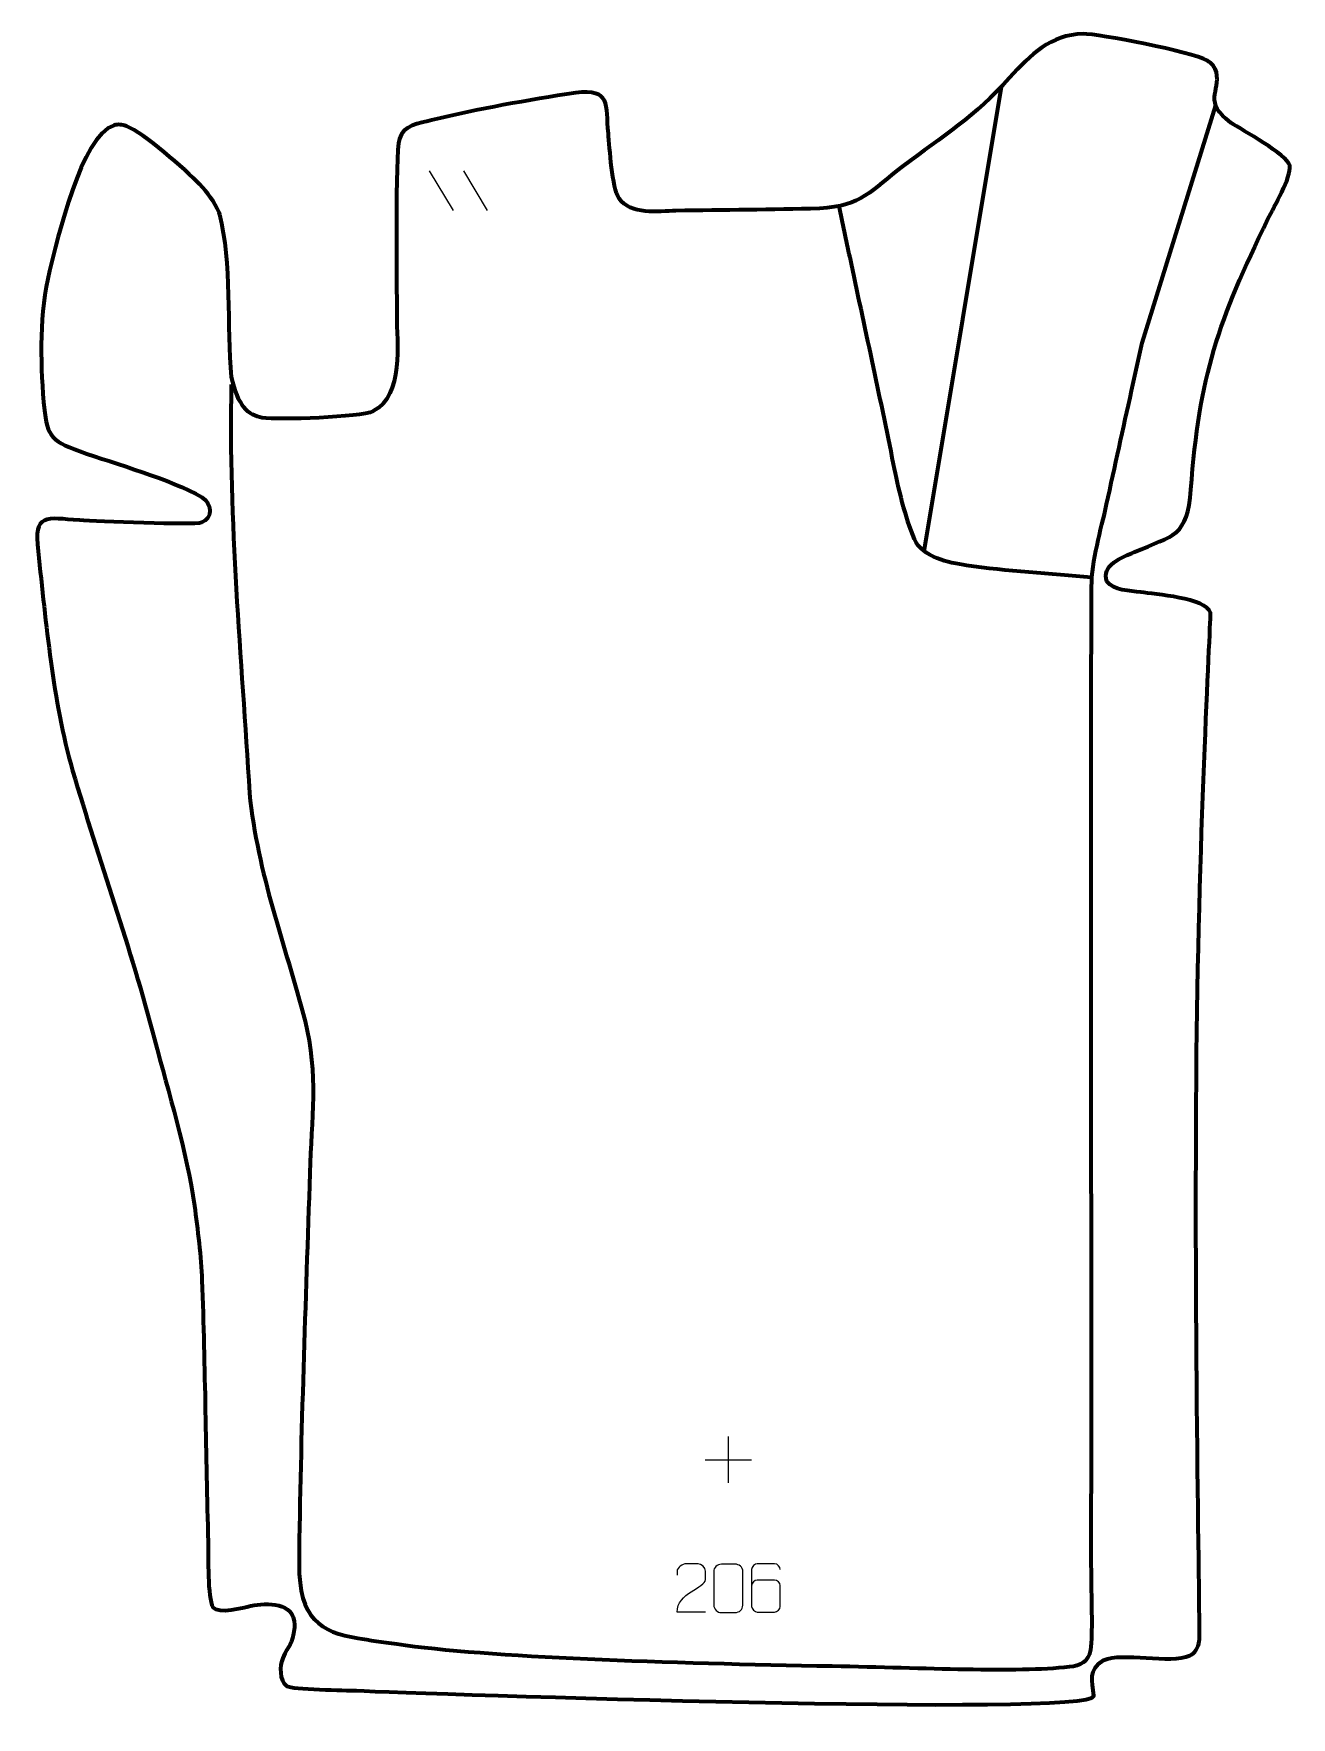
# Model space of a CAD drawing. Header units: millimetres. Extents: x 923 to 1573, y 233 to 1105.
import ezdxf

# ---------------------------------------------------------------- set-up
doc = ezdxf.new("R2010")
doc.units = ezdxf.units.MM
doc.header["$MEASUREMENT"] = 0
doc.layers.add('layer 1', color=7, linetype='Continuous', plot=False)
doc.layers.add('layer 2', color=7, linetype='Continuous')
doc.layers.add('layer 3', color=7, linetype='Continuous')

msp = doc.modelspace()

# ---------------------------------------------------------------- linework, layer by layer
at = {"layer": 'layer 1', "color": 250, "lineweight": 9}
for points in [[(1127.2819, 1033.817), (1127.2819, 1033.817), (1139.6462, 1013.2727), (1139.6462, 1013.2727)], [(1145.0118, 1033.817), (1145.0118, 1033.817), (1157.3761, 1013.2727), (1157.3761, 1013.2727)], [(1282.098, 378.7593), (1282.098, 378.7593), (1282.098, 354.7814), (1282.098, 354.7814)], [(1270.1091, 366.7703), (1270.1091, 366.7703), (1294.087, 366.7703), (1294.087, 366.7703)]]:
    msp.add_open_spline(points, degree=3, dxfattribs=at)
for points, knots in [([(1270.3079, 287.9171), (1265.3935, 287.9174), (1260.4791, 287.9174), (1255.565, 287.9171), (1255.565, 287.9171), (1255.565, 297.8494), (1270.216, 300.4906), (1270.3079, 304.8009), (1270.3079, 304.8009), (1270.3076, 306.225), (1270.3076, 307.6487), (1270.3079, 309.072), (1270.3079, 309.072), (1270.291, 311.1491), (1268.1682, 312.8739), (1266.4972, 312.8912), (1266.4972, 312.8912), (1264.424, 312.8908), (1262.3511, 312.8908), (1260.2787, 312.8912), (1260.2787, 312.8912), (1258.4566, 312.9077), (1255.6319, 311.1156), (1255.565, 309.022), (1255.565, 309.022), (1255.565, 309.022), (1255.565, 306.9672), (1255.565, 306.9672)], [0, 0, 0, 0, 0.125, 0.125, 0.125, 0.125, 0.25, 0.25, 0.25, 0.25, 0.375, 0.375, 0.375, 0.375, 0.5, 0.5, 0.5, 0.5, 0.625, 0.625, 0.625, 0.625, 0.75, 0.75, 0.75, 0.75, 1, 1, 1, 1]), ([(1278.5167, 312.7027), (1280.8828, 312.7027), (1283.2493, 312.7027), (1285.6158, 312.7027), (1285.6158, 312.7027), (1287.5963, 312.7383), (1289.6223, 311.244), (1289.6494, 308.8019), (1289.6494, 308.8019), (1289.649, 303.0445), (1289.649, 297.2867), (1289.6494, 291.5285), (1289.6494, 291.5285), (1289.5073, 289.2009), (1287.8009, 287.7186), (1285.6158, 287.7078), (1285.6158, 287.7078), (1283.2434, 287.7082), (1280.871, 287.7082), (1278.499, 287.7078), (1278.499, 287.7078), (1276.5405, 287.6022), (1274.5341, 289.4901), (1274.5455, 291.5111), (1274.5455, 291.5111), (1274.5459, 297.2917), (1274.5459, 303.072), (1274.5455, 308.8518), (1274.5455, 308.8518), (1274.5498, 310.9938), (1276.3269, 312.7163), (1278.5167, 312.7027)], [0, 0, 0, 0, 0.11111111, 0.11111111, 0.11111111, 0.11111111, 0.22222222, 0.22222222, 0.22222222, 0.22222222, 0.33333333, 0.33333333, 0.33333333, 0.33333333, 0.44444444, 0.44444444, 0.44444444, 0.44444444, 0.55555556, 0.55555556, 0.55555556, 0.55555556, 0.66666667, 0.66666667, 0.66666667, 0.66666667, 0.77777778, 0.77777778, 0.77777778, 0.77777778, 1, 1, 1, 1]), ([(1309.0024, 309.9475), (1308.9783, 311.287), (1307.6221, 312.9402), (1306.0502, 312.9059), (1306.0502, 312.9059), (1303.0654, 312.9056), (1300.0802, 312.9056), (1297.0948, 312.9059), (1297.0948, 312.9059), (1295.8757, 312.9208), (1294.1475, 311.4832), (1294.1425, 309.9475), (1294.1425, 309.9475), (1294.1428, 303.587), (1294.1428, 297.2262), (1294.1425, 290.8655), (1294.1425, 290.8655), (1294.1472, 289.7026), (1295.8757, 287.9315), (1297.0948, 287.9071), (1297.0948, 287.9071), (1300.0802, 287.9074), (1303.0654, 287.9074), (1306.0502, 287.9071), (1306.0502, 287.9071), (1307.3283, 287.9509), (1308.998, 289.5654), (1309.0024, 290.8655), (1309.0024, 290.8655), (1309.0024, 294.4488), (1309.0024, 298.0319), (1309.0024, 301.6146), (1309.0024, 301.6146), (1308.9639, 303.0928), (1307.3812, 304.5257), (1306.0502, 304.5237), (1306.0502, 304.5237), (1303.0654, 304.524), (1300.0802, 304.524), (1297.0948, 304.5237), (1297.0948, 304.5237), (1295.7653, 304.5287), (1294.1223, 303.0214), (1294.164, 301.5929)], [0, 0, 0, 0, 0.08333333, 0.08333333, 0.08333333, 0.08333333, 0.16666667, 0.16666667, 0.16666667, 0.16666667, 0.25, 0.25, 0.25, 0.25, 0.33333333, 0.33333333, 0.33333333, 0.33333333, 0.41666667, 0.41666667, 0.41666667, 0.41666667, 0.5, 0.5, 0.5, 0.5, 0.58333333, 0.58333333, 0.58333333, 0.58333333, 0.66666667, 0.66666667, 0.66666667, 0.66666667, 0.75, 0.75, 0.75, 0.75, 0.83333333, 0.83333333, 0.83333333, 0.83333333, 1, 1, 1, 1])]:
    msp.add_open_spline(points, degree=3, knots=knots, dxfattribs=at)
at = {"layer": 'layer 2', "color": 142, "lineweight": 158}
msp.add_open_spline([(1383.4496, 836.7245), (1383.4496, 836.7245), (1423.4134, 1077.2817), (1423.4134, 1077.2817)], degree=3, dxfattribs=at)
for points, knots in [([(1024.9237, 923.117), (1023.2702, 852.903), (1030.2163, 781.8328), (1034.3373, 711.7026), (1034.3373, 711.7026), (1038.5684, 669.5136), (1052.6765, 634.0989), (1063.0557, 593.7813), (1063.0557, 593.7813), (1069.9512, 566.2224), (1066.4205, 543.0185), (1065.5345, 515.1925), (1065.5345, 515.1925), (1063.4088, 447.8252), (1060.6977, 380.3935), (1059.9544, 312.9972), (1059.9544, 312.9972), (1059.9806, 283.9229), (1070.9827, 277.8206), (1090.4021, 274.4155), (1090.4021, 274.4155), (1096.3677, 273.3695), (1103.1263, 272.569), (1110.6076, 271.4532), (1110.6076, 271.4532), (1157.2681, 264.4934), (1252.0622, 261.5589), (1335.8777, 260.0474), (1335.8777, 260.0474), (1384.5446, 259.1698), (1430.388, 256.5825), (1458.672, 259.6906), (1458.672, 259.6906), (1464.0309, 260.2794), (1468.9116, 262.2622), (1469.6914, 268.407), (1469.6914, 268.407), (1470.8076, 277.2028), (1470.1467, 293.1478), (1470.0225, 302.5444), (1470.0225, 302.5444), (1470.0083, 303.619), (1469.9964, 304.6927), (1469.9869, 305.7674), (1469.9869, 305.7674), (1469.9617, 311.2195), (1469.8995, 316.6764), (1469.9008, 322.1278), (1469.9008, 322.1278), (1470.2969, 487.5857), (1469.4037, 653.0564), (1470.0689, 818.5093), (1470.0689, 818.5093), (1470.1216, 831.6099), (1474.9527, 848.0769), (1477.8489, 861.2126), (1477.8489, 861.2126), (1482.1605, 880.7681), (1486.4732, 900.3234), (1490.7857, 919.8786), (1490.7857, 919.8786), (1492.6185, 928.1895), (1494.4513, 936.5004), (1496.2841, 944.8113), (1496.2841, 944.8113), (1496.2841, 944.8113), (1534.2969, 1067.7285), (1534.2969, 1067.7285)], [0, 0, 0, 0, 0.05555556, 0.05555556, 0.05555556, 0.05555556, 0.11111111, 0.11111111, 0.11111111, 0.11111111, 0.16666667, 0.16666667, 0.16666667, 0.16666667, 0.22222222, 0.22222222, 0.22222222, 0.22222222, 0.27777778, 0.27777778, 0.27777778, 0.27777778, 0.33333333, 0.33333333, 0.33333333, 0.33333333, 0.38888889, 0.38888889, 0.38888889, 0.38888889, 0.44444444, 0.44444444, 0.44444444, 0.44444444, 0.5, 0.5, 0.5, 0.5, 0.55555556, 0.55555556, 0.55555556, 0.55555556, 0.61111111, 0.61111111, 0.61111111, 0.61111111, 0.66666667, 0.66666667, 0.66666667, 0.66666667, 0.72222222, 0.72222222, 0.72222222, 0.72222222, 0.77777778, 0.77777778, 0.77777778, 0.77777778, 0.83333333, 0.83333333, 0.83333333, 0.83333333, 0.88888889, 0.88888889, 0.88888889, 0.88888889, 1, 1, 1, 1]), ([(1470.0857, 823.3686), (1449.182, 825.2047), (1425.8815, 826.4797), (1405.3329, 829.572), (1405.3329, 829.572), (1396.1007, 830.9613), (1382.5508, 833.6853), (1378.4318, 843.1803), (1378.4318, 843.1803), (1373.6293, 854.251), (1370.0386, 869.9004), (1367.643, 881.8899), (1367.643, 881.8899), (1360.4938, 917.6707), (1352.6231, 953.3079), (1345.0791, 989.0072), (1345.0791, 989.0072), (1343.2131, 997.8439), (1341.3465, 1006.6805), (1339.4777, 1015.5166)], [0, 0, 0, 0, 0.16666667, 0.16666667, 0.16666667, 0.16666667, 0.33333333, 0.33333333, 0.33333333, 0.33333333, 0.5, 0.5, 0.5, 0.5, 0.66666667, 0.66666667, 0.66666667, 0.66666667, 1, 1, 1, 1])]:
    msp.add_open_spline(points, degree=3, knots=knots, dxfattribs=at)
at = {"layer": 'layer 3', "color": 242, "lineweight": 158}
msp.add_open_spline([(1018.9551, 1011.1192), (1025.3533, 986.6486), (1022.6248, 952.9525), (1025.0385, 927.0342), (1025.0385, 927.0342), (1028.3888, 912.1316), (1033.5575, 907.2327), (1040.9699, 905.9455), (1040.9699, 905.9455), (1049.4808, 904.7803), (1091.649, 906.1208), (1098.3719, 909.2985), (1098.3719, 909.2985), (1114.3056, 917.8452), (1110.4938, 944.3128), (1110.5336, 959.5089), (1110.5336, 959.5089), (1110.5637, 973.809), (1109.5387, 1041.741), (1111.9182, 1050.2672), (1111.9182, 1050.2672), (1113.9288, 1057.4714), (1121.9373, 1058.2232), (1128.5301, 1059.8767), (1128.5301, 1059.8767), (1152.9451, 1065.8929), (1178.2733, 1070.2752), (1203.1308, 1074.0963), (1203.1308, 1074.0963), (1221.6275, 1076.098), (1218.5367, 1068.4667), (1220.037, 1053.0773), (1220.037, 1053.0773), (1220.7874, 1045.3795), (1221.7666, 1025.1431), (1225.6549, 1019.3952), (1225.6549, 1019.3952), (1231.4331, 1010.8533), (1245.8729, 1012.7944), (1254.9642, 1013.0179), (1254.9642, 1013.0179), (1279.6671, 1013.6119), (1304.6978, 1013.4683), (1329.2937, 1014.2508), (1329.2937, 1014.2508), (1351.6045, 1015.5218), (1355.6566, 1023.4684), (1372.2939, 1035.9981), (1372.2939, 1035.9981), (1393.4357, 1051.6798), (1409.5553, 1061.9058), (1427.672, 1081.8281), (1427.672, 1081.8281), (1438.7044, 1093.9602), (1448.5751, 1104.0263), (1465.7884, 1104.6111), (1465.7884, 1104.6111), (1473.1088, 1104.7068), (1522.5311, 1095.2401), (1529.8755, 1090.7595), (1529.8755, 1090.7595), (1532.3172, 1089.2699), (1534.139, 1087.33), (1534.6844, 1084.7635), (1534.6844, 1084.7635), (1536.846, 1074.5932), (1527.5786, 1069.4256), (1542.1908, 1058.5849), (1542.1908, 1058.5849), (1548.1061, 1054.8243), (1571.2148, 1042.1331), (1572.7029, 1036.4392), (1572.7029, 1036.4392), (1573.4484, 1030.1767), (1564.5349, 1015.3912), (1561.3313, 1008.8094), (1561.3313, 1008.8094), (1535.7578, 956.1992), (1525.7384, 927.7193), (1521.5288, 868.8164), (1521.5288, 868.8164), (1519.351, 844.2808), (1513.3359, 845.4417), (1492.0121, 836.4255), (1492.0121, 836.4255), (1486.2747, 833.9996), (1474.6149, 829.5887), (1478.0325, 821.2128), (1478.0325, 821.2128), (1481.2668, 816.3346), (1490.1385, 816.4814), (1495.4948, 815.6589), (1495.4948, 815.6589), (1502.71, 814.6707), (1529.37, 812.6847), (1531.6149, 804.9998), (1531.6149, 804.9998), (1532.0027, 803.6721), (1525.6764, 695.5876), (1524.4618, 577.177), (1524.4618, 577.177), (1522.9949, 434.1672), (1526.4958, 276.0946), (1525.8402, 272.838), (1525.8402, 272.838), (1525.175, 269.5339), (1523.6294, 266.6183), (1520.9239, 265.4233), (1520.9239, 265.4233), (1510.8075, 260.9546), (1485.8485, 267.45), (1476.2808, 263.0807), (1476.2808, 263.0807), (1468.3164, 257.7266), (1470.3027, 252.6233), (1471.2553, 244.5946), (1471.2553, 244.5946), (1471.3869, 233.472), (1122.2989, 245.9285), (1089.6222, 247.2939), (1089.6222, 247.2939), (1084.5108, 247.4786), (1055.9308, 247.9446), (1053.6599, 249.6569), (1053.6599, 249.6569), (1049.6717, 252.664), (1049.8608, 259.9899), (1051.568, 264.1513), (1051.568, 264.1513), (1054.6002, 271.5424), (1056.5619, 270.2863), (1057.6139, 279.9661), (1057.6139, 279.9661), (1057.6139, 279.9661), (1057.6978, 281.3182), (1057.6978, 281.3182), (1057.6978, 281.3182), (1057.3264, 293.3302), (1043.5847, 292.8185), (1035.0484, 291.1301), (1035.0484, 291.1301), (1031.036, 290.278), (1018.2804, 286.7755), (1015.3699, 290.4307), (1015.3699, 290.4307), (1012.4708, 295.3764), (1013.1015, 316.829), (1012.9035, 324.1721), (1012.9035, 324.1721), (1011.7036, 369.2599), (1011.3504, 414.5827), (1009.7438, 459.615), (1009.7438, 459.615), (1009.3214, 471.4556), (1007.4154, 486.2927), (1005.8578, 498.1916), (1005.8578, 498.1916), (1001.7859, 526.2947), (992.3835, 556.6707), (985.1935, 584.4178), (985.1935, 584.4178), (972.7733, 631.5675), (956.6167, 676.7779), (942.7639, 723.3265), (942.7639, 723.3265), (932.3304, 760.2008), (929.1975, 799.0268), (924.905, 837.0019), (924.905, 837.0019), (922.6494, 856.957), (928.75, 854.0127), (946.4964, 852.9479), (946.4964, 852.9479), (955.0295, 852.4872), (1005.5096, 850.1089), (1009.5354, 851.7197), (1009.5354, 851.7197), (1015.3125, 854.0313), (1015.1105, 861.1297), (1009.7378, 864.797), (1009.7378, 864.797), (993.1166, 874.4152), (965.4154, 881.9324), (946.6077, 888.5895), (946.6077, 888.5895), (930.3269, 894.3521), (929.4778, 897.3659), (927.7939, 914.0896), (927.7939, 914.0896), (925.9907, 936.2717), (925.5365, 960.2301), (930.8817, 981.9332), (930.8817, 981.9332), (934.8509, 998.0496), (947.3284, 1052.3499), (964.089, 1057.2217), (964.089, 1057.2217), (966.6153, 1057.956), (968.1728, 1057.6282), (970.5996, 1056.8839), (970.5996, 1056.8839), (979.5962, 1053.3937), (1001.2988, 1034.3453), (1008.5078, 1026.796), (1008.5078, 1026.796), (1012.6276, 1022.3054), (1016.257, 1017.7765), (1018.5922, 1012.0997), (1018.5922, 1012.0997), (1018.5922, 1012.0997), (1018.9551, 1011.1192), (1018.9551, 1011.1192)], degree=3, knots=[0, 0, 0, 0, 0.01851852, 0.01851852, 0.01851852, 0.01851852, 0.03703704, 0.03703704, 0.03703704, 0.03703704, 0.05555556, 0.05555556, 0.05555556, 0.05555556, 0.07407407, 0.07407407, 0.07407407, 0.07407407, 0.09259259, 0.09259259, 0.09259259, 0.09259259, 0.11111111, 0.11111111, 0.11111111, 0.11111111, 0.12962963, 0.12962963, 0.12962963, 0.12962963, 0.14814815, 0.14814815, 0.14814815, 0.14814815, 0.16666667, 0.16666667, 0.16666667, 0.16666667, 0.18518519, 0.18518519, 0.18518519, 0.18518519, 0.2037037, 0.2037037, 0.2037037, 0.2037037, 0.22222222, 0.22222222, 0.22222222, 0.22222222, 0.24074074, 0.24074074, 0.24074074, 0.24074074, 0.25925926, 0.25925926, 0.25925926, 0.25925926, 0.27777778, 0.27777778, 0.27777778, 0.27777778, 0.2962963, 0.2962963, 0.2962963, 0.2962963, 0.31481481, 0.31481481, 0.31481481, 0.31481481, 0.33333333, 0.33333333, 0.33333333, 0.33333333, 0.35185185, 0.35185185, 0.35185185, 0.35185185, 0.37037037, 0.37037037, 0.37037037, 0.37037037, 0.38888889, 0.38888889, 0.38888889, 0.38888889, 0.40740741, 0.40740741, 0.40740741, 0.40740741, 0.42592593, 0.42592593, 0.42592593, 0.42592593, 0.44444444, 0.44444444, 0.44444444, 0.44444444, 0.46296296, 0.46296296, 0.46296296, 0.46296296, 0.48148148, 0.48148148, 0.48148148, 0.48148148, 0.5, 0.5, 0.5, 0.5, 0.51851852, 0.51851852, 0.51851852, 0.51851852, 0.53703704, 0.53703704, 0.53703704, 0.53703704, 0.55555556, 0.55555556, 0.55555556, 0.55555556, 0.57407407, 0.57407407, 0.57407407, 0.57407407, 0.59259259, 0.59259259, 0.59259259, 0.59259259, 0.61111111, 0.61111111, 0.61111111, 0.61111111, 0.62962963, 0.62962963, 0.62962963, 0.62962963, 0.64814815, 0.64814815, 0.64814815, 0.64814815, 0.66666667, 0.66666667, 0.66666667, 0.66666667, 0.68518519, 0.68518519, 0.68518519, 0.68518519, 0.7037037, 0.7037037, 0.7037037, 0.7037037, 0.72222222, 0.72222222, 0.72222222, 0.72222222, 0.74074074, 0.74074074, 0.74074074, 0.74074074, 0.75925926, 0.75925926, 0.75925926, 0.75925926, 0.77777778, 0.77777778, 0.77777778, 0.77777778, 0.7962963, 0.7962963, 0.7962963, 0.7962963, 0.81481481, 0.81481481, 0.81481481, 0.81481481, 0.83333333, 0.83333333, 0.83333333, 0.83333333, 0.85185185, 0.85185185, 0.85185185, 0.85185185, 0.87037037, 0.87037037, 0.87037037, 0.87037037, 0.88888889, 0.88888889, 0.88888889, 0.88888889, 0.90740741, 0.90740741, 0.90740741, 0.90740741, 0.92592593, 0.92592593, 0.92592593, 0.92592593, 0.94444444, 0.94444444, 0.94444444, 0.94444444, 0.96296296, 0.96296296, 0.96296296, 0.96296296, 1, 1, 1, 1], dxfattribs=at)

doc.saveas('drawing.dxf')
